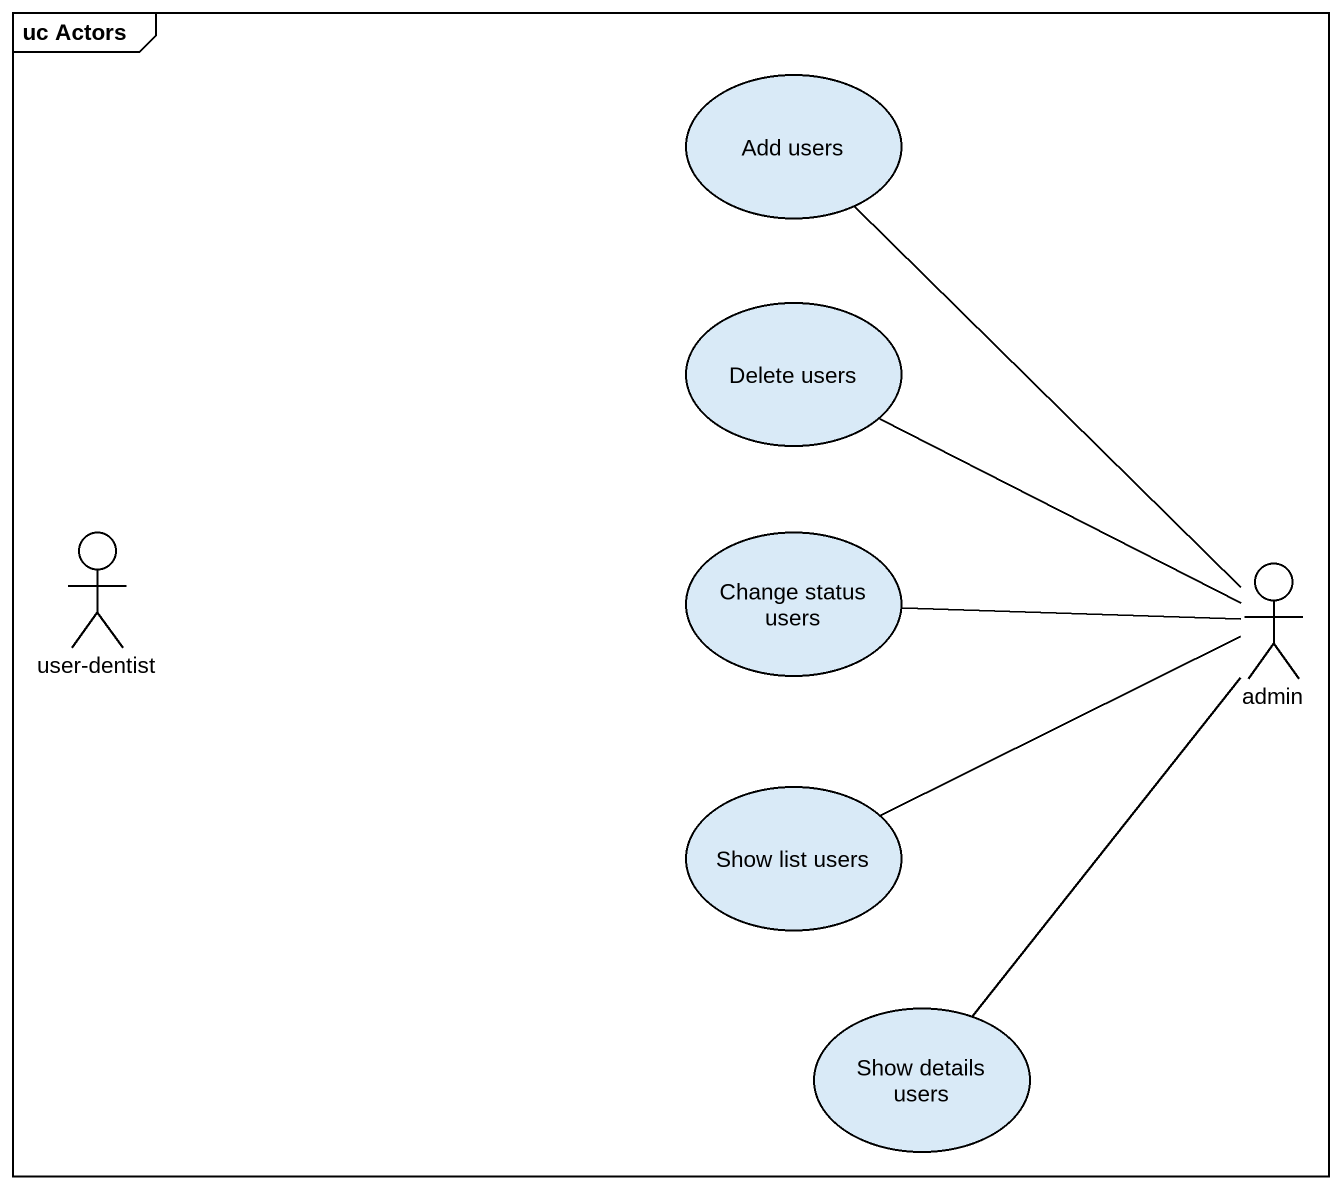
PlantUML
@startuml
mainframe uc Actors
usecase "Add users" as Add_users
usecase "Delete users" as Delete_users
actor "user-dentist" as user_dentist
usecase "Change status users" as Change_status_users
actor admin
usecase "Show list users" as Show_list_users
usecase "Show details users" as Show_details_users
Add_users -- admin
Delete_users -right- admin
Change_status_users -right- admin
Show_list_users -right- admin
Show_details_users -up- admin
@enduml
